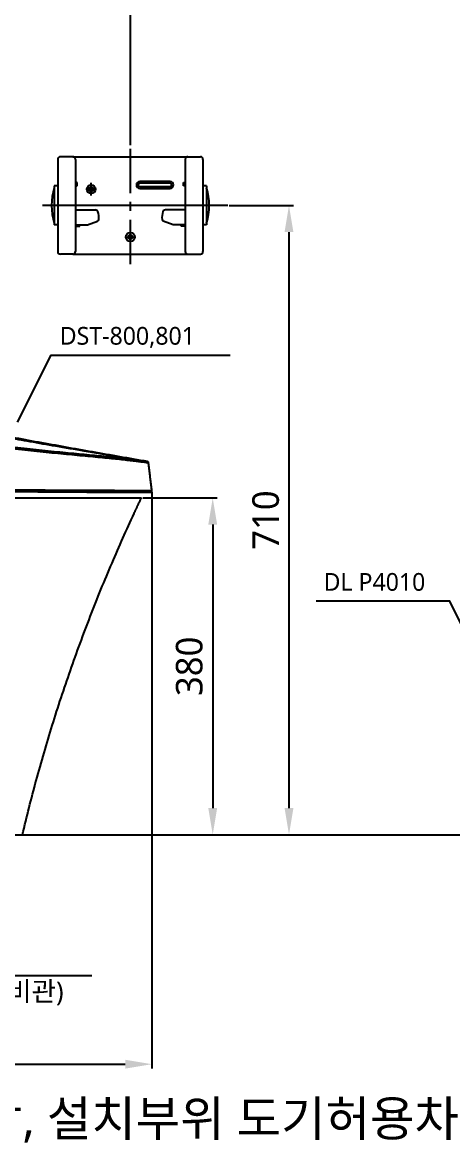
# Model space of a CAD drawing. Extents: x 796 to 6898, y -63 to 2465.
# Drawn here: x 1576 to 2062, y -63 to 1201 of the extents above; entities that cross this region are included whole.
import ezdxf

# ---------------------------------------------------------------- set-up
doc = ezdxf.new("R2010")
doc.units = 0
doc.header["$LTSCALE"] = 20
doc.header["$MEASUREMENT"] = 0
doc.linetypes.add('CENTER', pattern=[2, 1.25, -0.25, 0.25, -0.25])
doc.layers.get('0').update_dxf_attribs({"linetype": 'CONTINUOUS'})
doc.layers.get('DEFPOINTS').update_dxf_attribs({"linetype": 'CONTINUOUS'})
for name, color, linetype in [('1', 7, 'CONTINUOUS'), ('2', 2, 'CONTINUOUS'), ('3', 3, 'CONTINUOUS'), ('4', 4, 'CONTINUOUS'), ('6', 6, 'CONTINUOUS'), ('CENTER', 2, 'CENTER')]:
    doc.layers.add(name, color=color, linetype=linetype)
doc.styles.add('GHS', font='romans', dxfattribs={"bigfont": 'ghs'})
doc.styles.add('ROMANS', font='NanumGothic.ttf', dxfattribs={"height": 10.144927})
doc.styles.get("Standard").update_dxf_attribs({"font": 'NanumGothic.ttf'})
doc.dimstyles.get("Standard").update_dxf_attribs({"dimtxt": 2.7, "dimasz": 2.5, "dimexe": 1.5, "dimexo": 1.5, "dimgap": 1.5, "dimtad": 1, "dimdec": 0, "dimlfac": 10, "dimzin": 0, "dimdsep": 46, "dimtxsty": 'Standard', "dimcen": 0, "dimclrt": 2, "dimadec": 0, "dimazin": 0, "dimtfac": 1, "dimtdec": 0, "dimtmove": 0, "dimatfit": 3, "dimfxl": 0, "dimtolj": 1, "dimtzin": 0, "dimarcsym": 0})

# ---------------------------------------------------------------- blocks, each defined once
blk = doc.blocks.new('*D41')
at = {"color": 3, "lineweight": -2}
for p, q in [((1809.2, 994.6), (1881.9, 994.6)), ((1876.9, 964.6), (1876.9, 314.6)), ((1852.1, 284.6), (1881.9, 284.6))]:
    blk.add_line(p, q, dxfattribs=at)
at = {"color": 3}
for points in [[(1871.9, 964.6), (1881.9, 964.6), (1876.9, 994.6)], [(1871.9, 314.6), (1881.9, 314.6), (1876.9, 284.6)]]:
    blk.add_solid(points, dxfattribs=at)
at = {"layer": 'DEFPOINTS', "color": 0}
for p in [(1807.7, 994.6), (1850.6, 284.6), (1876.9, 284.6)]:
    blk.add_point(p, dxfattribs=at)
at = {"color": 2, "insert": (1850.7, 639.6), "char_height": 30, "attachment_point": 5, "rotation": 90}
blk.add_mtext('\\A1;710', dxfattribs=at)
blk = doc.blocks.new('*D42')
at = {"color": 3, "lineweight": -2}
for p, q in [((977.8, 1075.8), (977.8, 1327)), ((1007.8, 1322), (1667.8, 1322)), ((1697.8, 1062.8), (1697.8, 1327))]:
    blk.add_line(p, q, dxfattribs=at)
at = {"color": 3}
for points in [[(1007.8, 1327), (1007.8, 1317), (977.8, 1322)], [(1667.8, 1327), (1667.8, 1317), (1697.8, 1322)]]:
    blk.add_solid(points, dxfattribs=at)
at = {"layer": 'DEFPOINTS', "color": 0}
for p in [(1697.8, 1322), (977.8, 1074.3), (1697.8, 1061.3)]:
    blk.add_point(p, dxfattribs=at)
at = {"color": 2, "insert": (1337.8, 1348.2), "char_height": 30, "attachment_point": 5}
blk.add_mtext('\\A1;720', dxfattribs=at)
blk = doc.blocks.new('*D43')
at = {"color": 3, "lineweight": -2}
for p, q in [((1711.8, 664.6), (1795.8, 664.6)), ((1790.8, 634.6), (1790.8, 314.6)), ((1572, 284.6), (1795.8, 284.6))]:
    blk.add_line(p, q, dxfattribs=at)
at = {"color": 3}
for points in [[(1785.8, 634.6), (1795.8, 634.6), (1790.8, 664.6)], [(1785.8, 314.6), (1795.8, 314.6), (1790.8, 284.6)]]:
    blk.add_solid(points, dxfattribs=at)
at = {"layer": 'DEFPOINTS', "color": 0}
for p in [(1710.3, 664.6), (1570.5, 284.6), (1790.8, 284.6)]:
    blk.add_point(p, dxfattribs=at)
at = {"color": 2, "insert": (1764.4, 474.6), "char_height": 30, "attachment_point": 5, "rotation": 90}
blk.add_mtext('\\A1;380', dxfattribs=at)
blk = doc.blocks.new('*D33')
at = {"color": 3, "lineweight": -2}
for p, q in [((1722.1, 671.1), (1722.1, 20.7)), ((977.8, 283.1), (977.8, 20.7)), ((1007.8, 25.7), (1692.1, 25.7))]:
    blk.add_line(p, q, dxfattribs=at)
at = {"color": 3}
for points in [[(1007.8, 30.7), (1007.8, 20.7), (977.8, 25.7)], [(1692.1, 30.7), (1692.1, 20.7), (1722.1, 25.7)]]:
    blk.add_solid(points, dxfattribs=at)
at = {"layer": 'DEFPOINTS', "color": 0}
for p in [(1722.1, 672.6), (977.8, 284.6), (1722.1, 25.7)]:
    blk.add_point(p, dxfattribs=at)
at = {"color": 2, "insert": (1349.9, 51.8), "char_height": 30, "attachment_point": 5}
blk.add_mtext('\\A1;745', dxfattribs=at)

msp = doc.modelspace()

# ---------------------------------------------------------------- linework, layer by layer
msp.add_line((1052.4, 284.6), (1583.4, 284.6))
at = {"layer": '1'}
for p, q in [((1648.1, 1012.9), (1659.1, 1012.9)), ((1653.5, 1006), (1653.5, 1020.3)), ((1807.7, 994.6), (1598.4, 994.6)), ((1697.8, 951.8), (1697.8, 966.1)), ((1692.4, 958.7), (1703.4, 958.7))]:
    msp.add_line(p, q, dxfattribs=at)
at = {"layer": '1', "color": 0, "linetype": 'Continuous'}
msp.add_line((1576.1, 284.6), (1577.8, 284.6), dxfattribs=at)
for points, knots in [([(1709, 706.7), (1699.8, 708.3), (1678.7, 711.8), (1646.9, 717.2), (1614.7, 722.7), (1585.7, 727.8), (1561.5, 732.1), (1541.6, 735.7), (1525.5, 738.6), (1511.3, 741.2), (1498.5, 743.5), (1484.5, 746.1), (1467.6, 749.2), (1446.6, 753.2), (1422.5, 757.7), (1395.4, 763), (1365.5, 768.8), (1333, 775.3), (1304.1, 781.1), (1286, 784.9), (1279.5, 786.3)], [0, 0, 0, 0, 0.064365, 0.146882, 0.22161, 0.288747, 0.34847, 0.3903, 0.427722, 0.4608, 0.489587, 0.517048, 0.55855, 0.607498, 0.663737, 0.727085, 0.797335, 0.872828, 0.954516, 1, 1, 1, 1]), ([(1348, 752), (1367.2, 748.5), (1386.5, 745.2), (1425.1, 738.9), (1444.4, 735.9), (1483.1, 730.4), (1502.4, 727.8), (1540.9, 722.9), (1559.9, 720.8), (1587.8, 717.8), (1597, 716.8), (1614.9, 715.1), (1623.5, 714.3), (1640, 712.7), (1647.9, 712), (1662.9, 710.6), (1670, 709.9), (1682.8, 708.6), (1688.6, 708), (1698.9, 706.8), (1703.5, 706.2), (1710.8, 705.3), (1713.6, 705), (1717.4, 704.5), (1718.3, 704.3), (1718.3, 704.3)], [0, 0, 0, 0, 0.125, 0.125, 0.25, 0.25, 0.375, 0.375, 0.5, 0.5, 0.5625, 0.5625, 0.625, 0.625, 0.6875, 0.6875, 0.75, 0.75, 0.8125, 0.8125, 0.875, 0.875, 0.9375, 0.9375, 1, 1, 1, 1]), ([(1717.1, 705.6), (1717.1, 705.6), (1716.1, 705.8), (1712.4, 706.3), (1709.6, 706.6), (1702.3, 707.6), (1697.7, 708.1), (1687.4, 709.3), (1681.6, 709.9), (1668.8, 711.2), (1661.8, 711.9), (1646.9, 713.4), (1639, 714.1), (1622.6, 715.7), (1614, 716.5), (1596.2, 718.3), (1587, 719.2), (1559.3, 722.2), (1540.4, 724.4), (1502.1, 729.2), (1482.8, 731.8), (1444.3, 737.4), (1425.1, 740.3), (1386.6, 746.6), (1367.4, 749.9), (1348.2, 753.4)], [0, 0, 0, 0, 0.0625, 0.0625, 0.125, 0.125, 0.1875, 0.1875, 0.25, 0.25, 0.3125, 0.3125, 0.375, 0.375, 0.4375, 0.4375, 0.5, 0.5, 0.625, 0.625, 0.75, 0.75, 0.875, 0.875, 1, 1, 1, 1]), ([(1718.3, 704.3), (1718.3, 704.5), (1718.3, 704.6), (1718.2, 704.9), (1718.1, 704.9), (1718, 705.1), (1718, 705.1), (1717.9, 705.2), (1717.8, 705.3), (1717.7, 705.4), (1717.6, 705.4), (1717.5, 705.5), (1717.4, 705.5), (1717.2, 705.6), (1717.2, 705.6), (1717.1, 705.6)], [0, 0, 0, 0, 0.25, 0.25, 0.375, 0.375, 0.5, 0.5, 0.625, 0.625, 0.75, 0.75, 0.875, 0.875, 1, 1, 1, 1]), ([(1347.7, 679.6), (1357.4, 678.2), (1367.1, 676.9), (1386.6, 675.3), (1396.3, 674.8), (1425.6, 673.6), (1445.1, 673.2), (1484, 672.6), (1503.5, 672.4), (1541.9, 672), (1560.9, 671.9), (1588.8, 671.7), (1597.9, 671.6), (1616, 671.5), (1624.9, 671.4), (1641.7, 671.3), (1649.6, 671.3), (1664.7, 671.2), (1671.9, 671.2), (1684.9, 671.1), (1690.8, 671.1), (1698.6, 671.1), (1701, 671), (1705.5, 671), (1707.6, 671), (1713.1, 671), (1715.9, 671), (1719.6, 671), (1720.6, 671), (1720.6, 671)], [0, 0, 0, 0, 0.0625, 0.0625, 0.125, 0.125, 0.25, 0.25, 0.375, 0.375, 0.5, 0.5, 0.5625, 0.5625, 0.625, 0.625, 0.6875, 0.6875, 0.75, 0.75, 0.8125, 0.8125, 0.84375, 0.84375, 0.875, 0.875, 0.9375, 0.9375, 1, 1, 1, 1]), ([(1722.1, 672.6), (1722.1, 672.6), (1721.1, 672.6), (1717.4, 672.6), (1714.7, 672.7), (1709.2, 672.7), (1707.1, 672.7), (1702.6, 672.7), (1700.2, 672.7), (1692.4, 672.7), (1686.5, 672.8), (1673.5, 672.8), (1666.3, 672.9), (1651.2, 672.9), (1643.2, 673), (1626.4, 673), (1617.5, 673.1), (1599.4, 673.2), (1590.2, 673.2), (1562.2, 673.4), (1543.1, 673.6), (1504.5, 673.9), (1485, 674.2), (1445.8, 674.8), (1426.2, 675.1), (1396.8, 676.3), (1387.1, 676.8), (1367.5, 678.5), (1357.7, 679.8), (1348, 681.2)], [0, 0, 0, 0, 0.0625, 0.0625, 0.125, 0.125, 0.15625, 0.15625, 0.1875, 0.1875, 0.25, 0.25, 0.3125, 0.3125, 0.375, 0.375, 0.4375, 0.4375, 0.5, 0.5, 0.625, 0.625, 0.75, 0.75, 0.875, 0.875, 0.9375, 0.9375, 1, 1, 1, 1]), ([(1720.6, 671), (1720.7, 671), (1720.8, 671), (1721, 671), (1721.1, 671), (1721.3, 671.1), (1721.4, 671.2), (1721.5, 671.3), (1721.6, 671.3), (1721.6, 671.4), (1721.7, 671.4), (1721.8, 671.5), (1721.8, 671.6), (1721.9, 671.7), (1721.9, 671.8), (1722, 671.9), (1722, 672), (1722, 672.1), (1722.1, 672.2), (1722.1, 672.3), (1722.1, 672.4), (1722.1, 672.5), (1722.1, 672.6)], [0, 0, 0, 0, 0.125, 0.125, 0.25, 0.25, 0.375, 0.375, 0.4375, 0.4375, 0.5, 0.5625, 0.5625, 0.625, 0.625, 0.75, 0.75, 0.8125, 0.8125, 0.875, 0.875, 1, 1, 1, 1]), ([(1017.8, 664.6), (1017.9, 664.6), (1018, 664.6), (1019.8, 664.6), (1021.7, 664.6), (1025.9, 664.6), (1028.2, 664.6), (1033.3, 664.6), (1036, 664.6), (1041.9, 664.6), (1045.1, 664.6), (1052, 664.6), (1055.7, 664.6), (1063.4, 664.6), (1067.4, 664.6), (1079.8, 664.6), (1088.5, 664.6), (1101.7, 664.6), (1106.1, 664.6), (1115, 664.6), (1119.5, 664.6), (1132.9, 664.6), (1141.9, 664.6), (1159.9, 664.6), (1168.9, 664.6), (1186.9, 664.6), (1195.9, 664.6), (1213.8, 664.6), (1222.8, 664.6), (1240.8, 664.6), (1259, 664.6), (1285, 664.6), (1317.9, 664.6), (1339.7, 664.6), (1374, 664.6), (1396, 664.6), (1429, 664.6), (1440, 664.6), (1462, 664.6), (1473, 664.6), (1494.9, 664.6), (1505.8, 664.6), (1527.6, 664.6), (1538.4, 664.6), (1559.8, 664.6), (1570.5, 664.6), (1591.2, 664.6), (1601.4, 664.6), (1620.8, 664.6), (1630.2, 664.6), (1647.7, 664.6), (1656, 664.6), (1671.3, 664.6), (1678.3, 664.6), (1690.6, 664.6), (1695.9, 664.6), (1704.5, 664.6), (1707.8, 664.6), (1710.1, 664.6), (1710.2, 664.6), (1710.3, 664.6)], [0, 0, 0, 0, 0.001051, 0.001051, 0.019011, 0.019011, 0.036972, 0.036972, 0.054932, 0.054932, 0.072893, 0.072893, 0.090853, 0.090853, 0.108814, 0.108814, 0.144735, 0.144735, 0.162695, 0.162695, 0.180656, 0.180656, 0.216577, 0.216577, 0.252498, 0.252498, 0.288418, 0.288418, 0.324339, 0.324339, 0.36026, 0.396181, 0.432102, 0.476413, 0.476413, 0.556645, 0.556645, 0.596761, 0.596761, 0.636877, 0.636877, 0.676993, 0.676993, 0.717109, 0.717109, 0.757225, 0.757225, 0.797341, 0.797341, 0.837457, 0.837457, 0.877573, 0.877573, 0.917689, 0.917689, 0.957805, 0.957805, 0.997921, 0.997921, 1, 1, 1, 1]), ([(1575.9, 284.5), (1580.7, 305), (1591.3, 346.4), (1609.3, 408.2), (1629.7, 469.9), (1652.2, 531), (1676.3, 590.1), (1693.4, 628.5), (1702.1, 647)], [0, 0, 0, 0, 0.164311, 0.332978, 0.502246, 0.67162, 0.840751, 1, 1, 1, 1])]:
    msp.add_open_spline(points, degree=3, knots=knots, dxfattribs=at)
for points, degree in [([(1717.1, 705.6), (1483.1, 746.2), (1280.7, 787.9)], 2), ([(1722.1, 672.6), (1718.3, 704.3)], 1), ([(1702, 647), (1706.1, 655.8), (1710.3, 664.6)], 2)]:
    msp.add_open_spline(points, degree=degree, dxfattribs=at)
at = {"layer": '3'}
for points in [[(1570.5, 750), (1608.2, 825.7), (1810.5, 825.7)], [(1311.7, 223.7), (1360.8, 125.9), (1654.4, 125.9)]]:
    msp.add_lwpolyline(points, dxfattribs=at)
at = {"layer": '3', "extrusion": (0, 0, -1)}
msp.add_lwpolyline([(-2096.3, 472.3), (-2058.6, 548), (-1907.6, 548)], dxfattribs=at)
at = {"layer": '4'}
for p, q in [((1632.8, 1049.6), (1618.8, 1049.6)), ((1632.8, 1049.6), (1762.8, 1049.6)), ((1762.8, 1049.6), (1776.8, 1049.6)), ((1615.8, 1046.6), (1615.8, 942.6)), ((1635.8, 1046.6), (1635.8, 942.6)), ((1759.8, 1046.6), (1759.8, 942.6)), ((1779.8, 1046.6), (1779.8, 942.6)), ((1611.8, 1016.6), (1611.8, 972.6)), ((1615.8, 1016.6), (1611.8, 1016.6)), ((1637.9, 1020.6), (1635.8, 1020.6)), ((1635.8, 1016.6), (1637.9, 1016.6)), ((1637.9, 1016.6), (1637.9, 1020.6)), ((1757.7, 1020.6), (1759.8, 1020.6)), ((1757.7, 1016.6), (1757.7, 1020.6)), ((1759.8, 1016.6), (1757.7, 1016.6)), ((1783.8, 1016.6), (1779.8, 1016.6)), ((1783.8, 1016.6), (1783.8, 972.6)), ((1635.8, 989.6), (1658.3, 989.6)), ((1759.8, 989.6), (1737.3, 989.6)), ((1649.3, 972.6), (1660.8, 977)), ((1746.3, 972.6), (1734.8, 977)), ((1615.8, 972.6), (1611.8, 972.6)), ((1635.8, 972.6), (1649.3, 972.6)), ((1635.8, 971.1), (1640.6, 971.1)), ((1640.6, 971.1), (1640.6, 972.6)), ((1759.8, 972.6), (1746.3, 972.6)), ((1755, 971.1), (1755, 972.6)), ((1759.8, 971.1), (1755, 971.1)), ((1783.8, 972.6), (1779.8, 972.6)), ((1632.8, 939.6), (1618.8, 939.6)), ((1632.8, 939.6), (1762.8, 939.6)), ((1762.8, 939.6), (1776.8, 939.6))]:
    msp.add_line(p, q, dxfattribs=at)
for points in [[(1742.6, 1013.9, 1), (1742.6, 1021.6), (1708.4, 1021.6, 1), (1708.4, 1013.9)], [(1742.6, 1015.9, 1), (1742.6, 1019.6), (1708.4, 1019.6, 1), (1708.4, 1015.9)]]:
    msp.add_lwpolyline(points, format="xyb", close=True, dxfattribs=at)
for centre, radius in [((1653.5, 1012.9), 5), ((1653.5, 1012.9), 2.5), ((1697.8, 959), 5), ((1697.8, 959), 2.5)]:
    msp.add_circle(centre, radius, dxfattribs=at)
for centre, radius, start, end in [((1618.8, 1046.6), 3, 90, 180), ((1632.8, 1046.6), 3, 0, 90), ((1762.8, 1046.6), 3, 90, 180), ((1776.8, 1046.6), 3, 0, 90), ((1677, 994.6), 68.2, 162.9409, 197.0591), ((1718.6, 994.6), 68.2, 342.9409, 17.0591), ((1658.3, 986.6), 3, 20.743, 90), ((1643.7, 981.1), 18.5, 352.3216, 20.743), ((1751.9, 981.1), 18.5, 159.257, 187.6784), ((1737.3, 986.6), 3, 90, 159.257), ((1660.1, 978.9), 2, 290.9719, 352.3216), ((1735.5, 978.9), 2, 187.6784, 249.0281), ((1618.8, 942.6), 3, 180, 270), ((1632.8, 942.6), 3, 270, 0), ((1762.8, 942.6), 3, 180, 270), ((1776.8, 942.6), 3, 270, 0)]:
    msp.add_arc(centre, radius, start, end, dxfattribs=at)
at = {"layer": '6'}
msp.add_lwpolyline([(2072.8, 2209.6), (977.8, 2209.6), (977.8, 284.6), (2905.3, 284.6), (2905.3, 1309.6)], dxfattribs=at)
at = {"layer": 'CENTER', "color": 2, "linetype": 'CENTER', "ltscale": 2}
msp.add_line((1697.8, 928.5), (1697.8, 1061.3), dxfattribs=at)

# ---------------------------------------------------------------- texts
at = {"layer": '2', "attachment_point": 4, "style": 'ROMANS'}
for s, insert, char_height in [('DST-800,801', (1618.1, 845.7), 20), ('DL P4010', (1916, 569.7), 20), ('VN 100 SDR33\\P(구 VG2 100 염비관)', (1368.8, 123.9), 22)]:
    msp.add_mtext(s, dxfattribs=dict(at, insert=insert, char_height=char_height))
at = {"layer": '3', "color": 1, "insert": (964.9, -15.5), "char_height": 40, "attachment_point": 1, "style": 'GHS'}
msp.add_mtext_dynamic_manual_height_columns('{\\fNanumGothic|b0|i0|c129|p50;※주의: 비데 개폐높이 포함, 설치부위 도기허용차는 ±5%이므로 반드시 실측 확인 후 시공하십시오.}', width=2648.262, gutter_width=13.5, heights=[0], dxfattribs=at)

# ---------------------------------------------------------------- dimensions: what is measured, and where the dimension line sits
dim = msp.add_linear_dim(base=(1697.8, 1322), p1=(977.8, 1074.3), p2=(1697.8, 1061.3), dimstyle='Standard', override={"dimtxt": 30, "dimasz": 30, "dimexe": 5, "dimgap": 10, "dimlfac": 1, "dimzin": 12, "dimclrd": 3, "dimclre": 3, "dimazin": 2, "dimarcsym": 1})
dim.commit()
dim.dimension.update_dxf_attribs({"geometry": '*D42', "text_midpoint": (1337.8, 1322), "dimtype": 160})
dim = msp.add_linear_dim(base=(1876.9, 284.6), p1=(1807.7, 994.6), p2=(1850.6, 284.6), angle=90, dimstyle='Standard', override={"dimtxt": 30, "dimasz": 30, "dimexe": 5, "dimgap": 10, "dimlfac": 1, "dimzin": 12, "dimclrd": 3, "dimclre": 3, "dimazin": 2, "dimarcsym": 1})
dim.commit()
dim.dimension.update_dxf_attribs({"geometry": '*D41', "text_midpoint": (1876.9, 639.6), "dimtype": 160})
dim = msp.add_linear_dim(base=(1722.1, 25.7), p1=(977.8, 284.6), p2=(1722.1, 672.6), text='745', dimstyle='Standard', override={"dimtxt": 30, "dimasz": 30, "dimexe": 5, "dimgap": 10, "dimlfac": 1, "dimzin": 12, "dimclrd": 3, "dimclre": 3, "dimazin": 2, "dimarcsym": 1})
dim.commit()
dim.dimension.update_dxf_attribs({"geometry": '*D33', "text_midpoint": (1349.9, 25.7), "dimtype": 160})
dim = msp.add_linear_dim(base=(1790.8, 284.6), p1=(1710.3, 664.6), p2=(1570.5, 284.6), angle=90, text='380', dimstyle='Standard', override={"dimtxt": 30, "dimasz": 30, "dimexe": 5, "dimgap": 10, "dimlfac": 1, "dimzin": 12, "dimclrd": 3, "dimclre": 3, "dimazin": 2, "dimarcsym": 1})
dim.commit()
dim.dimension.update_dxf_attribs({"geometry": '*D43', "text_midpoint": (1764.4, 474.6)})

doc.saveas('drawing.dxf')
